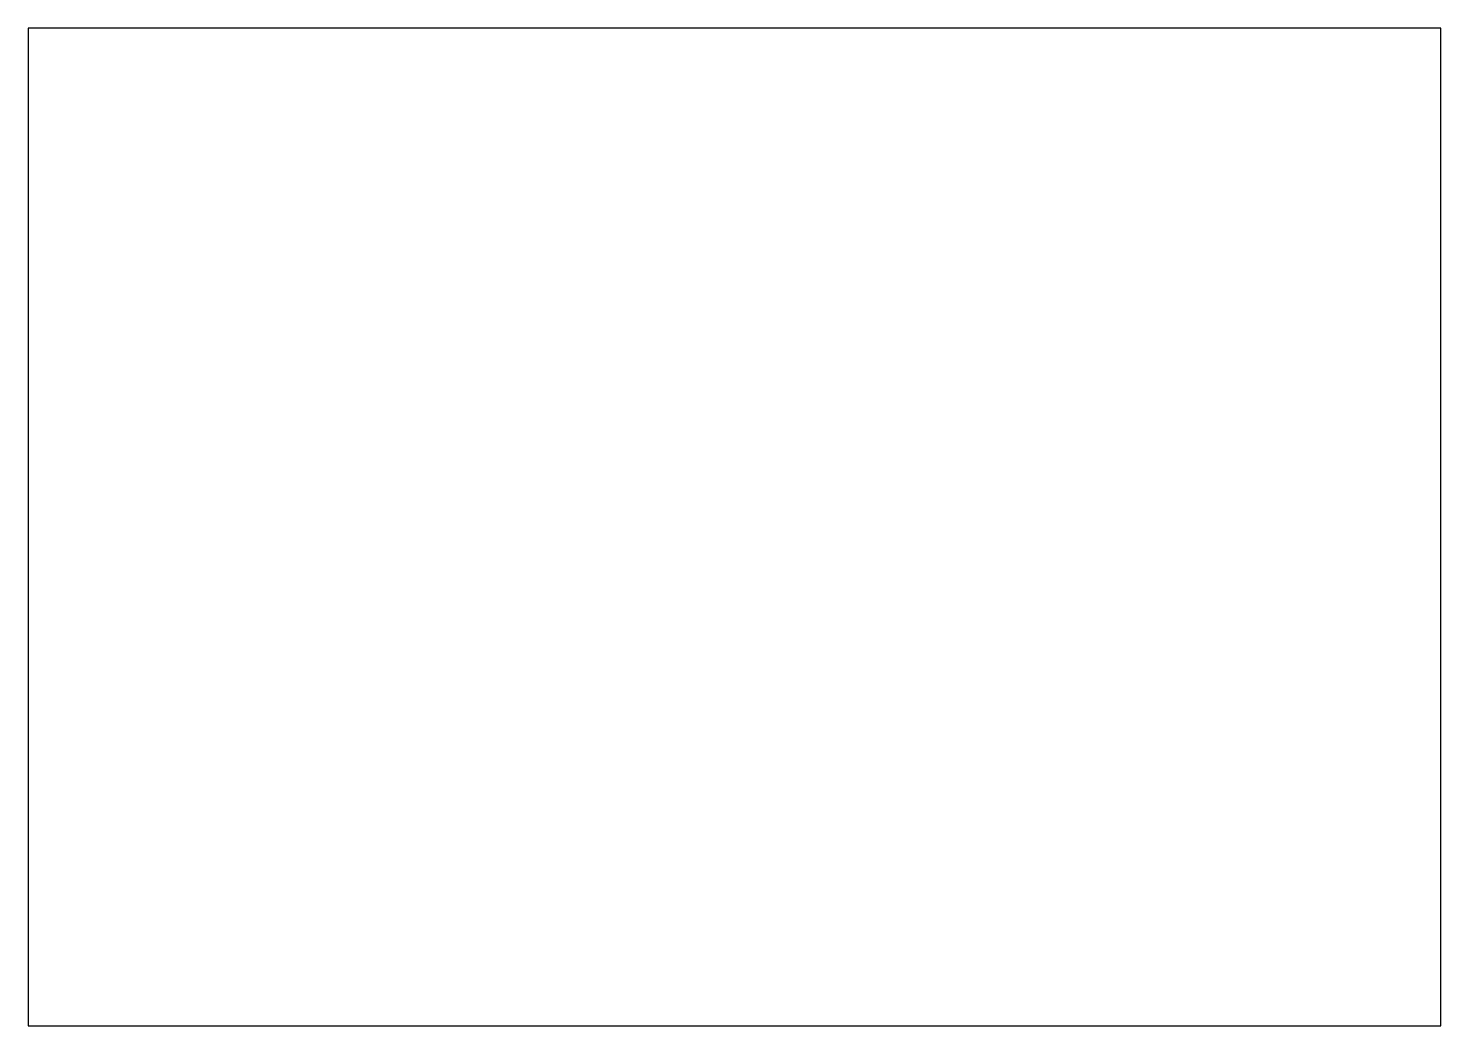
# Model space of a CAD drawing. Header units: millimetres. Extents: x -920 to -79, y 935 to 1529.
import ezdxf

# ---------------------------------------------------------------- set-up
doc = ezdxf.new("R2010")
doc.units = ezdxf.units.MM
doc.layers.add('plotR', color=3, linetype='Continuous')

msp = doc.modelspace()

# ---------------------------------------------------------------- linework, layer by layer
at = {"layer": 'plotR', "color": 3}
msp.add_lwpolyline([(-920.04, 935.01), (-79.04, 935.01), (-79.04, 1529.01), (-920.04, 1529.01)], close=True, dxfattribs=at)

doc.saveas('drawing.dxf')
